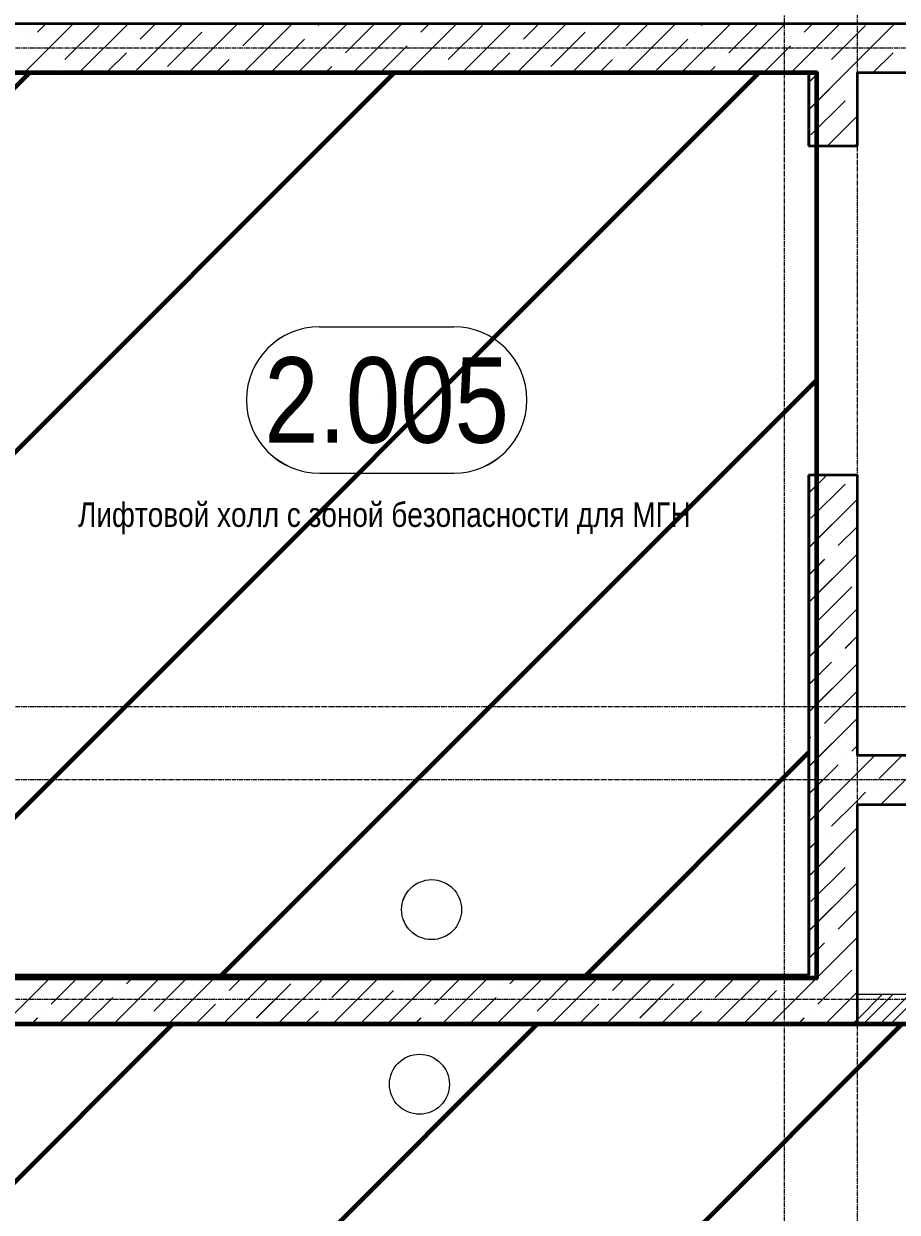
# Model space of a CAD drawing. Header units: millimetres. Extents: x 470010 to 1231400, y -134005 to 421770.
# Drawn here: x 687755 to 691337, y -68983 to -64111 of the extents above; entities that cross this region are included whole.
import ezdxf
from ezdxf.enums import TextEntityAlignment as Align

# ---------------------------------------------------------------- set-up
doc = ezdxf.new("R2010")
doc.units = ezdxf.units.MM
doc.linetypes.add('CENTER2', pattern=[28.575, 19.05, -3.175, 3.175, -3.175])
doc.layers.get('Defpoints').update_dxf_attribs({"color": 140})
for name, color, linetype, lineweight in [('0) шп потолок', 3, 'Continuous', 60), ('АР_Area', 5, 'Continuous', 5), ('АР_Стены ЖБ', 7, 'Continuous', 35), ('АР_Стены кирпич', 32, 'Continuous', 20), ('АР_Штриховка', 8, 'Continuous', 0)]:
    doc.layers.add(name, color=color, linetype=linetype, lineweight=lineweight)
doc.layers.add('АР_Делит', color=120, linetype='Continuous', lineweight=0, plot=False)
doc.layers.add('РД_Оси_100', color=7, linetype='Continuous', lineweight=0, true_color=0x525252)
doc.layers.add('СКУД', color=7, linetype='Continuous', lineweight=30, true_color=0xff1a1a)
doc.styles.add('style1', font='ARIALN.TTF')

# ---------------------------------------------------------------- blocks, each defined once
blk = doc.blocks.new('СОШ_2200_АР_ОСИ_М100_28.05.24')
at = {"layer": 'РД_Оси_100', "color": 251, "linetype": 'CENTER2', "true_color": 0x636466}
blk.add_line((29555, 29400), (-5954.958, 29400), dxfattribs=at)
for points in [[(17850, 139938.679), (18000, 139538.679), (18000, -6194.092)], [(18300, -6196.31), (18300, 139538.679), (18450, 139938.679)], [(29555, 26700), (-5454.958, 26700), (-5954.958, 26850)], [(29555, 26400), (-5454.958, 26400), (-5954.958, 26250)], [(29555, 25500), (-5954.958, 25500)]]:
    blk.add_lwpolyline(points, dxfattribs=at)
blk = doc.blocks.new('MOK-МаркаПом_овал_ареал')
for p, q in [((-2.75, 3), (2.75, 3)), ((-2.75, -3), (2.75, -3))]:
    blk.add_line(p, q)
for centre, radius, start, end in [((-2.75, 0), 3, 90, 270), ((2.75, 0), 3, 270, 90), ((-3.75, 0), 3.5, 0, 0.001)]:
    blk.add_arc(centre, radius, start, end)
at = {"color": 0, "style": 'style1'}
blk.add_attdef('АР-ПОМЕЩЕНИЕ:НОМЕР', text='', height=3.5, dxfattribs=at).set_placement((0, 0), align=Align.MIDDLE)
at = {"layer": 'Defpoints', "color": 2, "style": 'style1'}
blk.add_attdef('АР-ПОМЕЩЕНИЕ:НАИМЕНОВАНИЕ', text='', height=1, dxfattribs=at).set_placement((-0.094, -4.814), align=Align.MIDDLE)
blk = doc.blocks.new('A$C9108343f')
at = {"layer": 'АР_Штриховка', "linetype": 'Continuous', "lineweight": 0, "true_color": 0x000000}
h = blk.add_hatch(dxfattribs=at)
h.set_pattern_fill('ANSI32', color=18, scale=25, style=0)
h.set_pattern_definition([(45, (-63444.08, -115658.25), (-168.3798, 168.3798), []), (45, (-63331.83, -115658.25), (-168.3798, 168.3798), [])])
h.paths.add_polyline_path([(25455, 32275), (25455, 32155), (27156.7, 32155), (27156.7, 32275)], flags=0)
at = {"layer": '0) шп потолок'}
blk.add_lwpolyline([(21575, 36055), (25287.2, 36055), (25287.2, 32342.7), (21575, 32342.7)], close=True, dxfattribs=at)
blk.add_lwpolyline([(18455, 32155), (29475, 32155)], dxfattribs=at)
at = {"layer": 'АР_Делит', "color": 18, "true_color": 0x000000}
blk.add_line((27155, 36255), (18655, 36255), dxfattribs=at)
at = {"layer": 'АР_Стены ЖБ', "color": 18, "linetype": 'Continuous', "lineweight": 35, "true_color": 0x000000}
for p, q in [((25455, 36255), (20155, 36255)), ((27155, 36255), (25455, 36255)), ((20355, 36055), (25255, 36055)), ((25255, 36055), (25255, 35755)), ((25455, 36055), (27155, 36055)), ((25455, 35755), (25455, 36055)), ((25255, 35755), (25455, 35755)), ((25455, 34405), (25255, 34405)), ((25255, 34405), (25255, 33055)), ((25455, 33255), (25455, 34405)), ((27155, 33255), (25455, 33255)), ((25255, 33055), (25255, 32355)), ((25455, 32155), (25455, 33055)), ((25455, 33055), (27155, 33055)), ((25255, 32355), (18455, 32355)), ((18455, 32155), (25455, 32155))]:
    blk.add_line(p, q, dxfattribs=at)
at = {"layer": 'АР_Стены кирпич', "color": 18, "linetype": 'Continuous', "lineweight": 20, "true_color": 0x000000}
for p, q in [((25455, 32275), (25455, 32155)), ((27156.7, 32275), (25455, 32275)), ((25455, 32155), (27156.7, 32155))]:
    blk.add_line(p, q, dxfattribs=at)
at = {"layer": 'АР_Штриховка', "color": 18, "linetype": 'Continuous', "lineweight": 5, "true_color": 0x000000}
for p, q in [((22039.8, 36055), (22239.8, 36255)), ((22092.9, 36220.3), (22127.5, 36255)), ((22205.1, 36108.1), (22345.4, 36248.4)), ((22264.3, 36055), (22464.3, 36255)), ((22488.8, 36055), (22688.8, 36255)), ((22513.8, 36192.3), (22576.5, 36255)), ((22713.3, 36055), (22913.3, 36255)), ((22794.4, 36248.4), (22794.4, 36248.4)), ((22934.8, 36164.2), (23025.6, 36255)), ((22937.8, 36055), (23137.8, 36255)), ((23162.3, 36055), (23362.3, 36255)), ((23243.5, 36248.4), (23250.1, 36255)), ((23355.7, 36136.1), (23474.6, 36255)), ((23386.8, 36055), (23586.8, 36255)), ((23611.3, 36055), (23811.3, 36255)), ((23664.4, 36220.3), (23699.1, 36255)), ((23776.7, 36108.1), (23917, 36248.4)), ((23835.8, 36055), (24035.8, 36255)), ((24060.3, 36055), (24260.3, 36255)), ((24085.4, 36192.3), (24148.1, 36255)), ((24284.8, 36055), (24484.8, 36255)), ((24366, 36248.4), (24366, 36248.4)), ((24506.3, 36164.2), (24597.1, 36255)), ((24509.3, 36055), (24709.3, 36255)), ((24733.9, 36055), (24933.9, 36255)), ((24815, 36248.4), (24821.6, 36255)), ((24927.2, 36136.1), (25046.1, 36255)), ((24958.4, 36055), (25158.4, 36255)), ((25182.9, 36055), (25382.9, 36255)), ((25235.9, 36220.3), (25270.6, 36255)), ((25422.8, 36182.7), (25488.5, 36248.4)), ((25427.8, 36075.4), (25607.4, 36255)), ((22626.1, 36080), (22766.4, 36220.3)), ((23215.4, 36220.3), (23215.4, 36220.3)), ((24197.6, 36080), (24337.9, 36220.3)), ((24786.9, 36220.3), (24786.9, 36220.3)), ((22064.8, 36192.3), (22064.8, 36192.3)), ((22485.7, 36164.2), (22485.7, 36164.2)), ((23050.1, 36055), (23187.3, 36192.3)), ((23499.1, 36055), (23608.3, 36164.2)), ((23636.3, 36192.3), (23636.3, 36192.3)), ((24057.3, 36164.2), (24057.3, 36164.2)), ((24621.6, 36055), (24758.9, 36192.3)), ((25070.6, 36055), (25179.8, 36164.2)), ((25207.9, 36192.3), (25207.9, 36192.3)), ((25348.2, 36108.1), (25422.8, 36182.7)), ((22376.5, 36055), (22457.7, 36136.1)), ((22825.6, 36055), (22878.6, 36108.1)), ((22906.7, 36136.1), (22906.7, 36136.1)), ((23327.6, 36108.1), (23327.6, 36108.1)), ((23948.1, 36055), (24029.2, 36136.1)), ((24397.1, 36055), (24450.2, 36108.1)), ((24478.2, 36136.1), (24478.2, 36136.1)), ((24899.2, 36108.1), (24899.2, 36108.1)), ((25519.6, 36055), (25600.8, 36136.1)), ((22177, 36080), (22177, 36080)), ((23274.6, 36055), (23299.6, 36080)), ((23748.6, 36080), (23748.6, 36080)), ((24846.1, 36055), (24871.1, 36080)), ((25255, 35902.6), (25427.8, 36075.4)), ((25320.1, 36080), (25320.1, 36080)), ((25255, 36014.8), (25292.1, 36052)), ((25432.4, 35967.8), (25432.4, 35967.8)), ((25264, 35799.4), (25404.3, 35939.7)), ((25331.9, 35755), (25455, 35878.1)), ((25444.1, 35755), (25455, 35765.8)), ((25255, 34331), (25328.9, 34405)), ((25264, 34227.8), (25404.3, 34368.2)), ((25432.4, 34396.2), (25432.4, 34396.2)), ((25255, 34106.5), (25455, 34306.5)), ((25376.3, 34115.6), (25455, 34194.3)), ((25255, 33882), (25455, 34082)), ((25255, 33994.3), (25320.1, 34059.5)), ((25348.2, 34087.5), (25348.2, 34087.5)), ((25292.1, 33806.9), (25432.4, 33947.2)), ((25255, 33657.5), (25455, 33857.5)), ((25264, 33778.8), (25264, 33778.8)), ((25404.3, 33694.6), (25455, 33745.3)), ((25376.3, 33666.6), (25376.3, 33666.6)), ((25255, 33545.3), (25348.2, 33638.5)), ((25255, 33433), (25455, 33633)), ((25320.1, 33385.9), (25455, 33520.8)), ((25255, 33208.5), (25455, 33408.5)), ((25255, 33320.8), (25264, 33329.8)), ((25292.1, 33357.9), (25292.1, 33357.9)), ((25432.4, 33273.7), (25455, 33296.3)), ((25404.3, 33245.6), (25404.3, 33245.6)), ((25412.4, 33141.4), (25526, 33255)), ((25544.6, 33161.4), (25638.2, 33255)), ((25550.5, 33055), (25750.5, 33255)), ((25255, 33096.3), (25376.3, 33217.6)), ((25382.8, 33111.8), (25412.4, 33141.4)), ((25516.6, 33133.4), (25516.6, 33133.4)), ((25255, 32984), (25382.8, 33111.8)), ((25447.8, 33064.6), (25488.5, 33105.3)), ((25348.2, 32965), (25447.8, 33064.6)), ((25255, 32759.5), (25455, 32959.5)), ((25320.1, 32936.9), (25320.1, 32936.9)), ((25255, 32871.7), (25292.1, 32908.9)), ((25264, 32656.3), (25404.3, 32796.6)), ((25432.4, 32824.7), (25432.4, 32824.7)), ((25255, 32535), (25455, 32735)), ((25376.3, 32544), (25455, 32622.7)), ((25277.2, 32332.7), (25455, 32510.5)), ((25348.2, 32516), (25348.2, 32516)), ((25255, 32422.7), (25320.1, 32487.9)), ((21956.4, 32155), (22156.4, 32355)), ((22036.7, 32347.6), (22044.1, 32355)), ((22149, 32235.3), (22268.6, 32355)), ((22180.9, 32155), (22380.9, 32355)), ((22405.4, 32155), (22605.4, 32355)), ((22457.7, 32319.5), (22493.1, 32355)), ((22629.9, 32155), (22829.9, 32355)), ((22854.4, 32155), (23054.4, 32355)), ((22878.6, 32291.5), (22942.2, 32355)), ((23078.9, 32155), (23278.9, 32355)), ((23299.6, 32263.4), (23391.2, 32355)), ((23303.4, 32155), (23503.4, 32355)), ((23527.9, 32155), (23727.9, 32355)), ((23608.3, 32347.6), (23615.7, 32355)), ((23720.5, 32235.3), (23840.2, 32355)), ((23752.4, 32155), (23952.4, 32355)), ((23976.9, 32155), (24176.9, 32355)), ((24029.2, 32319.5), (24064.7, 32355)), ((24201.5, 32155), (24401.5, 32355)), ((24426, 32155), (24626, 32355)), ((24450.2, 32291.5), (24513.7, 32355)), ((24650.5, 32155), (24850.5, 32355)), ((24871.1, 32263.4), (24962.7, 32355)), ((24875, 32155), (25075, 32355)), ((25179.8, 32347.6), (25187.2, 32355)), ((25333.3, 32276.6), (25432.4, 32375.7)), ((22569.9, 32207.3), (22710.2, 32347.6)), ((22990.9, 32179.2), (23131.2, 32319.5)), ((23159.3, 32347.6), (23159.3, 32347.6)), ((23580.2, 32319.5), (23580.2, 32319.5)), ((24141.5, 32207.3), (24281.8, 32347.6)), ((24562.4, 32179.2), (24702.7, 32319.5)), ((24730.8, 32347.6), (24730.8, 32347.6)), ((25099.5, 32155), (25277.2, 32332.7)), ((25151.8, 32319.5), (25151.8, 32319.5)), ((22293.1, 32155), (22401.6, 32263.4)), ((22429.6, 32291.5), (22429.6, 32291.5)), ((22850.6, 32263.4), (22850.6, 32263.4)), ((23415.7, 32155), (23552.1, 32291.5)), ((23864.7, 32155), (23973.1, 32263.4)), ((24001.2, 32291.5), (24001.2, 32291.5)), ((24422.1, 32263.4), (24422.1, 32263.4)), ((24987.2, 32155), (25123.7, 32291.5)), ((25292.1, 32235.3), (25333.3, 32276.6)), ((25389.5, 32220.5), (25455, 32286)), ((22120.9, 32207.3), (22120.9, 32207.3)), ((22742.2, 32155), (22822.5, 32235.3)), ((23191.2, 32155), (23243.5, 32207.3)), ((23271.5, 32235.3), (23271.5, 32235.3)), ((23692.5, 32207.3), (23692.5, 32207.3)), ((24313.7, 32155), (24394, 32235.3)), ((24762.7, 32155), (24815, 32207.3)), ((24843.1, 32235.3), (24843.1, 32235.3)), ((25264, 32207.3), (25264, 32207.3)), ((25324, 32155), (25389.5, 32220.5)), ((22068.6, 32155), (22092.9, 32179.2)), ((22541.9, 32179.2), (22541.9, 32179.2)), ((23640.2, 32155), (23664.4, 32179.2)), ((24113.4, 32179.2), (24113.4, 32179.2)), ((25211.7, 32155), (25235.9, 32179.2)), ((25436.2, 32155), (25445.6, 32164.4)), ((25445.6, 32164.4), (25455, 32173.7))]:
    blk.add_line(p, q, dxfattribs=at)
at = {"layer": 'СКУД', "color": 18, "lineweight": 15, "true_color": 0x000000}
for centre in [(23709, 32623.4), (23659, 31907.5)]:
    blk.add_circle(centre, 122.9, dxfattribs=at)
at = {"layer": 'АР_Area', "color": 18, "linetype": 'Continuous', "lineweight": 15, "true_color": 0x000000, "xscale": 100, "yscale": 100, "zscale": 100}
blk.add_blockref('MOK-МаркаПом_овал_ареал', (23524.6, 34712.7), dxfattribs=at).add_auto_attribs({'АР-ПОМЕЩЕНИЕ:НОМЕР': '2.005', 'АР-ПОМЕЩЕНИЕ:НАИМЕНОВАНИЕ': 'Лифтовой холл с зоной безопасности для МГН'})
at = {"layer": 'РД_Оси_100'}
blk.add_blockref('СОШ_2200_АР_ОСИ_М100_28.05.24', (7155, 6755), dxfattribs=at)
at = {"layer": 'Defpoints', "color": 18, "true_color": 0x000000, "style": 'style1'}
for p in [(143949.3, 316089.1), (143975, 281639.5), (143890.4, 273244.7), (143840, 264276.8), (143967.8, 254892.4), (12252, 104178.1), (12382.6, 96023.1)]:
    blk.add_attdef('АР-ПОМЕЩЕНИЕ:НАИМЕНОВАНИЕ', text='', height=100, dxfattribs=at).set_placement(p, align=Align.MIDDLE)
at = {"layer": 'Defpoints', "color": 18, "true_color": 0x000000, "style": 'style1', "flags": 8}
for p in [(143951.3, 279099.1), (143848.3, 269251.1), (143875.3, 260094.2), (144049.7, 250824.7), (163419.3, 238153.4), (155897.5, 237966), (183037.2, 237966), (143342.9, 237876.2)]:
    blk.add_attdef('АР-ПОМЕЩЕНИЕ:НАИМЕНОВАНИЕ', text='', height=100, dxfattribs=at).set_placement(p, align=Align.MIDDLE)

msp = doc.modelspace()

# ---------------------------------------------------------------- hatches: boundary and pattern name
at = {"layer": '0) шп потолок'}
h = msp.add_hatch(dxfattribs=at)
h.set_pattern_fill('ANSI31', color=3, scale=333)
h.paths.add_polyline_path([(700363.966, -68211.242), (700363.966, -67611.242), (699673.57, -67611.242), (699673.57, -67311.242), (695193.57, -67311.242), (695193.57, -68210.434), (694903.511, -68210.544), (693273.563, -68211.166), (693073.563, -68211.242), (692873.57, -68211.242), (691173.57, -68211.242), (684173.57, -68211.242), (684173.57, -68011.242), (684173.57, -65811.242), (684173.57, -65611.242), (684173.57, -64311.242), (684173.57, -59911.242), (684823.57, -59911.242), (684823.57, -59691.242), (685063.57, -59691.242), (685063.57, -57531.242), (684493.57, -57531.242), (684493.57, -54921.242), (681503.566, -54921.242), (681503.566, -57531.242), (680783.57, -57531.242), (680783.57, -58211.242), (680783.57, -58511.242), (680783.57, -61411.242), (680783.57, -61911.242), (680783.57, -62811.242), (680783.57, -66801.242), (680773.57, -67021.242), (679573.57, -67021.242), (672993.57, -67021.242), (672993.57, -67611.257), (672973.57, -67597.767), (672973.57, -70161.242), (672993.57, -70161.242), (672993.57, -70351.242), (673213.57, -70351.242), (673213.57, -70701.242), (679573.57, -70701.242), (679573.57, -70421.242), (680773.57, -70421.242), (680774.132, -70421.242), (680774.132, -70734.234), (680773.57, -70734.796), (680773.57, -72201.242), (682173.57, -72201.242), (684173.57, -72201.242), (684173.57, -72168.693), (698794.179, -72168.693), (698794.179, -71911.242), (699673.57, -71911.242), (699673.57, -71911.242), (700363.966, -71911.242)])
h.paths.add_polyline_path([(684404.826, -59899.073), (684791.115, -59899.073), (684791.115, -59598.459), (684404.826, -59598.459)], flags=24)
h = msp.add_hatch(dxfattribs=at)
h.set_pattern_fill('ANSI31', color=5, scale=333)
h.paths.add_polyline_path([(690973.57, -65961.242), (691005.829, -65961.242), (691005.829, -64611.242), (690973.57, -64611.242), (690973.57, -64311.242), (687293.57, -64311.242), (687293.57, -68011.242), (690973.57, -68011.242), (690973.57, -67311.242)])
at = {"layer": 'АР_Штриховка', "linetype": 'Continuous', "lineweight": 0, "true_color": 0x000000}
h = msp.add_hatch(dxfattribs=at)
h.set_pattern_fill('ANSI32', color=18, scale=25, style=0)
h.set_pattern_definition([(45, (602274.53, -216024.5), (-168.3798, 168.3798), []), (45, (602386.78, -216024.5), (-168.3798, 168.3798), [])])
h.paths.add_polyline_path([(691173.57, -68091.242), (691173.57, -68211.242), (692875.289, -68211.242), (692875.289, -68091.242)], flags=0)

# ---------------------------------------------------------------- linework, layer by layer
at = {"layer": '0) шп потолок'}
msp.add_lwpolyline([(687293.57, -64311.242), (691005.829, -64311.242), (691005.829, -68023.501), (687293.57, -68023.501)], close=True, dxfattribs=at)
msp.add_lwpolyline([(684173.57, -68211.242), (695193.57, -68211.242)], dxfattribs=at)
at = {"layer": 'АР_Стены ЖБ', "color": 18, "linetype": 'Continuous', "lineweight": 35, "true_color": 0x000000}
for p, q in [((691173.57, -64111.242), (685873.57, -64111.242)), ((692873.57, -64111.242), (691173.57, -64111.242)), ((686073.57, -64311.242), (690973.57, -64311.242)), ((690973.57, -64311.242), (690973.57, -64611.242)), ((691173.57, -64311.242), (692873.57, -64311.242)), ((691173.57, -64611.242), (691173.57, -64311.242)), ((690973.57, -64611.242), (691173.57, -64611.242)), ((691173.57, -65961.242), (690973.57, -65961.242)), ((690973.57, -65961.242), (690973.57, -67311.242)), ((691173.57, -67111.242), (691173.57, -65961.242)), ((692873.57, -67111.242), (691173.57, -67111.242)), ((690973.57, -67311.242), (690973.57, -68011.242)), ((691173.57, -68211.242), (691173.57, -67311.242)), ((691173.57, -67311.242), (692873.57, -67311.242)), ((690973.57, -68011.242), (684173.57, -68011.242)), ((684173.57, -68211.242), (691173.57, -68211.242))]:
    msp.add_line(p, q, dxfattribs=at)
at = {"layer": 'АР_Стены кирпич', "color": 18, "linetype": 'Continuous', "lineweight": 20, "true_color": 0x000000}
for p, q in [((691173.57, -68091.242), (691173.57, -68211.242)), ((692875.288, -68091.242), (691173.57, -68091.242)), ((691173.57, -68211.242), (692875.288, -68211.242))]:
    msp.add_line(p, q, dxfattribs=at)
at = {"layer": 'АР_Штриховка', "color": 18, "linetype": 'Continuous', "lineweight": 5, "true_color": 0x000000}
for p, q in [((687758.39, -64311.242), (687958.39, -64111.242)), ((687811.469, -64145.91), (687846.137, -64111.242)), ((687982.896, -64311.242), (688182.896, -64111.242)), ((688207.403, -64311.242), (688407.403, -64111.242)), ((688232.418, -64173.973), (688295.15, -64111.242)), ((688431.909, -64311.242), (688631.909, -64111.242)), ((688653.368, -64202.037), (688744.162, -64111.242)), ((688656.416, -64311.242), (688856.416, -64111.242)), ((688880.922, -64311.242), (689080.922, -64111.242)), ((688962.064, -64117.847), (688968.669, -64111.242)), ((689074.317, -64230.1), (689193.175, -64111.242)), ((689105.428, -64311.242), (689305.428, -64111.242)), ((689329.935, -64311.242), (689529.935, -64111.242)), ((689383.014, -64145.91), (689417.682, -64111.242)), ((689554.441, -64311.242), (689754.441, -64111.242)), ((689778.948, -64311.242), (689978.948, -64111.242)), ((689803.963, -64173.973), (689866.694, -64111.242)), ((690003.454, -64311.242), (690203.454, -64111.242)), ((690224.913, -64202.037), (690315.707, -64111.242)), ((690227.96, -64311.242), (690427.96, -64111.242)), ((690452.467, -64311.242), (690652.467, -64111.242)), ((690533.609, -64117.847), (690540.214, -64111.242)), ((690645.862, -64230.1), (690764.72, -64111.242)), ((690676.973, -64311.242), (690876.973, -64111.242)), ((690901.48, -64311.242), (691101.48, -64111.242)), ((690954.558, -64145.91), (690989.226, -64111.242)), ((691146.379, -64290.849), (691325.986, -64111.242)), ((687923.722, -64258.163), (688064.038, -64117.847)), ((688344.671, -64286.227), (688484.988, -64145.91)), ((689495.267, -64258.163), (689635.583, -64117.847)), ((689916.216, -64286.227), (690056.533, -64145.91)), ((691141.44, -64183.535), (691207.128, -64117.847)), ((688768.669, -64311.242), (688905.937, -64173.973)), ((689217.682, -64311.242), (689326.887, -64202.037)), ((690340.214, -64311.242), (690477.482, -64173.973)), ((690789.226, -64311.242), (690898.432, -64202.037)), ((691066.812, -64258.163), (691141.44, -64183.535)), ((688095.15, -64311.242), (688176.292, -64230.1)), ((688544.162, -64311.242), (688597.241, -64258.163)), ((689666.694, -64311.242), (689747.836, -64230.1)), ((690115.707, -64311.242), (690168.786, -64258.163)), ((691238.239, -64311.242), (691319.381, -64230.1)), ((688993.175, -64311.242), (689018.191, -64286.227)), ((690564.72, -64311.242), (690589.735, -64286.227)), ((690973.57, -64463.658), (691146.379, -64290.849)), ((690973.57, -64351.405), (691010.685, -64314.29)), ((690982.622, -64566.86), (691122.938, -64426.543)), ((691050.492, -64611.242), (691173.57, -64488.165)), ((691162.746, -64611.242), (691173.57, -64600.418)), ((690973.57, -66035.203), (691047.531, -65961.242)), ((690982.622, -66138.404), (691122.938, -65998.088)), ((690973.57, -66259.709), (691173.57, -66059.709)), ((691094.875, -66250.658), (691173.57, -66171.963)), ((690973.57, -66484.216), (691173.57, -66284.216)), ((690973.57, -66371.963), (691038.748, -66306.784)), ((691010.685, -66559.354), (691151.001, -66419.037)), ((690973.57, -66708.722), (691173.57, -66508.722)), ((691122.938, -66671.607), (691173.57, -66620.975)), ((690973.57, -66820.975), (691066.812, -66727.734)), ((690973.57, -66933.229), (691173.57, -66733.229)), ((691038.748, -66980.303), (691173.57, -66845.482)), ((690973.57, -67157.735), (691173.57, -66957.735)), ((690973.57, -67045.482), (690982.622, -67036.43)), ((691151.001, -67092.557), (691173.57, -67069.988)), ((691130.97, -67224.841), (691244.569, -67111.242)), ((691263.255, -67204.81), (691356.822, -67111.242)), ((691269.076, -67311.242), (691469.076, -67111.242)), ((690973.57, -67269.988), (691094.875, -67148.683)), ((691101.369, -67254.443), (691130.97, -67224.841)), ((690973.57, -67382.241), (691101.369, -67254.443)), ((691166.392, -67301.672), (691207.128, -67260.936)), ((691066.812, -67401.253), (691166.392, -67301.672)), ((690973.57, -67606.748), (691173.57, -67406.748)), ((690973.57, -67494.495), (691010.685, -67457.38)), ((690982.622, -67709.949), (691122.938, -67569.633)), ((690973.57, -67831.254), (691173.57, -67631.254)), ((691094.875, -67822.203), (691173.57, -67743.507)), ((690995.829, -68033.501), (691173.57, -67855.761)), ((690973.57, -67943.507), (691038.748, -67878.329)), ((687674.999, -68211.242), (687874.999, -68011.242)), ((687755.342, -68018.646), (687762.746, -68011.242)), ((687867.595, -68130.899), (687987.252, -68011.242)), ((687899.505, -68211.242), (688099.505, -68011.242)), ((688124.012, -68211.242), (688324.012, -68011.242)), ((688176.292, -68046.709), (688211.758, -68011.242)), ((688348.518, -68211.242), (688548.518, -68011.242)), ((688573.024, -68211.242), (688773.024, -68011.242)), ((688597.241, -68074.772), (688660.771, -68011.242)), ((688797.531, -68211.242), (688997.531, -68011.242)), ((689018.191, -68102.836), (689109.784, -68011.242)), ((689022.037, -68211.242), (689222.037, -68011.242)), ((689246.544, -68211.242), (689446.544, -68011.242)), ((689326.887, -68018.646), (689334.29, -68011.242)), ((689439.14, -68130.899), (689558.797, -68011.242)), ((689471.05, -68211.242), (689671.05, -68011.242)), ((689695.556, -68211.242), (689895.556, -68011.242)), ((689747.836, -68046.709), (689783.303, -68011.242)), ((689920.063, -68211.242), (690120.063, -68011.242)), ((690144.569, -68211.242), (690344.569, -68011.242)), ((690168.786, -68074.772), (690232.316, -68011.242)), ((690369.076, -68211.242), (690569.076, -68011.242)), ((690589.735, -68102.836), (690681.329, -68011.242)), ((690593.582, -68211.242), (690793.582, -68011.242)), ((690898.432, -68018.646), (690905.835, -68011.242)), ((691051.956, -68089.628), (691151.001, -67990.582)), ((688288.545, -68158.962), (688428.861, -68018.646)), ((688709.494, -68187.025), (688849.811, -68046.709)), ((689860.09, -68158.962), (690000.406, -68018.646)), ((690281.039, -68187.025), (690421.356, -68046.709)), ((690818.088, -68211.242), (690995.829, -68033.501)), ((688011.758, -68211.242), (688120.165, -68102.836)), ((689134.29, -68211.242), (689270.76, -68074.772)), ((689583.303, -68211.242), (689691.71, -68102.836)), ((690705.835, -68211.242), (690842.305, -68074.772)), ((691010.685, -68130.899), (691051.956, -68089.628)), ((691108.082, -68145.755), (691173.57, -68080.267)), ((688460.771, -68211.242), (688541.115, -68130.899)), ((688909.784, -68211.242), (688962.064, -68158.962)), ((690032.316, -68211.242), (690112.659, -68130.899)), ((690481.329, -68211.242), (690533.609, -68158.962)), ((691042.595, -68211.242), (691108.082, -68145.755)), ((687787.252, -68211.242), (687811.469, -68187.025)), ((689358.797, -68211.242), (689383.014, -68187.025)), ((690930.342, -68211.242), (690954.558, -68187.025)), ((691154.848, -68211.242), (691164.209, -68201.881)), ((691164.209, -68201.881), (691173.57, -68192.52))]:
    msp.add_line(p, q, dxfattribs=at)
at = {"layer": 'СКУД', "color": 18, "lineweight": 15, "true_color": 0x000000}
for centre in [(689427.574, -67742.85), (689377.581, -68458.767)]:
    msp.add_circle(centre, 122.942, dxfattribs=at)

# ---------------------------------------------------------------- block references
msp.add_blockref('A$C9108343f', (665718.612, -100366.242))
at = {"layer": 'АР_Area', "color": 18, "linetype": 'Continuous', "lineweight": 15, "true_color": 0x000000, "xscale": 100, "yscale": 100, "zscale": 100}
msp.add_blockref('MOK-МаркаПом_овал_ареал', (689243.253, -65653.504), dxfattribs=at).add_auto_attribs({'АР-ПОМЕЩЕНИЕ:НОМЕР': '2.005', 'АР-ПОМЕЩЕНИЕ:НАИМЕНОВАНИЕ': 'Лифтовой холл с зоной безопасности для МГН'})
at = {"layer": 'РД_Оси_100'}
msp.add_blockref('СОШ_2200_АР_ОСИ_М100_28.05.24', (672873.57, -93611.242), dxfattribs=at)

doc.saveas('drawing.dxf')
